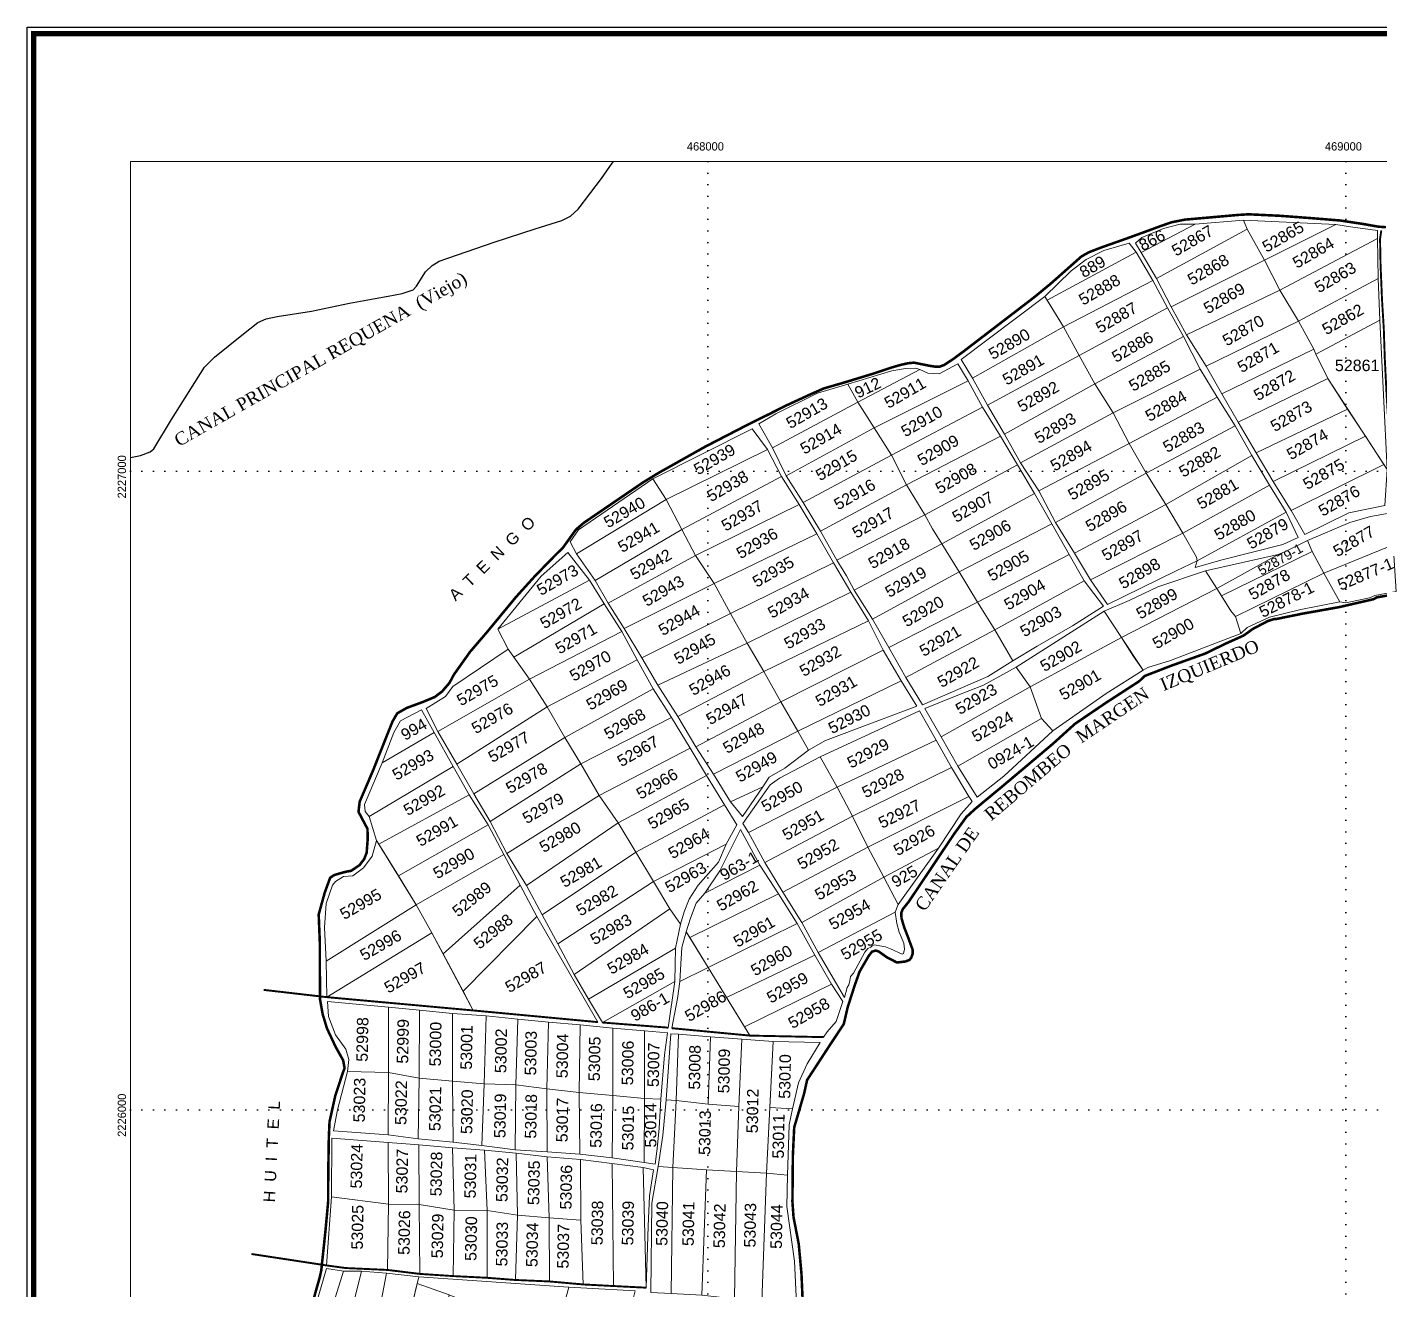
# Model space of a CAD drawing. Header units: millimetres. Extents: x 466933 to 471722, y 2222002 to 2227696.
# Drawn here: x 466933 to 469054, y 2225718 to 2227696 of the extents above; entities that cross this region are included whole.
import ezdxf

# ---------------------------------------------------------------- set-up
doc = ezdxf.new("R2010")
doc.units = ezdxf.units.MM
doc.header["$MEASUREMENT"] = 0
doc.linetypes.add('ACAD_ISO07W100', pattern=[3, 0, -3])
for name, color, linetype in [('cuentas', 7, 'Continuous'), ('ediplan', 7, 'Continuous'), ('limite de ejidos y pp', 7, 'Continuous'), ('Malla', 7, 'ACAD_ISO07W100'), ('principal', 144, 'Continuous'), ('sublat', 132, 'Continuous')]:
    doc.layers.add(name, color=color, linetype=linetype)
doc.layers.add('parcelas', color=7, linetype='Continuous', lineweight=13)
doc.styles.add('style1', font='arial.ttf')
doc.styles.add('TIMESR', font='times.ttf')

msp = doc.modelspace()

# ---------------------------------------------------------------- linework, layer by layer
at = {"lineweight": 5, "ltscale": 2}
msp.add_lwpolyline([(471544.2, 2223060.3), (467095.1, 2223060.3), (467095.1, 2227485.3), (471544.2, 2227485.3)], close=True, dxfattribs=at)
at = {"layer": 'ediplan'}
msp.add_lwpolyline([(466933.2, 2227695.9), (471721.7, 2227695.9), (471721.7, 2222002.4), (466933.2, 2222002.4)], close=True, dxfattribs=at)
at = {"layer": 'ediplan', "const_width": 8}
msp.add_lwpolyline([(466943.5, 2227685.6), (471711.4, 2227685.6), (471711.4, 2222012.7), (466943.5, 2222012.7)], close=True, dxfattribs=at)
at = {"layer": 'limite de ejidos y pp', "lineweight": 5, "ltscale": 2, "const_width": 3}
for points in [[(469055.8, 2227377.3), (469053.8, 2227364.1), (469054.6, 2227323.6), (469056.9, 2227268.8), (469059.7, 2227223), (469061.2, 2227177.1), (469064, 2227121.1), (469067.1, 2227071.3), (469071.9, 2227028.3), (469074.6, 2226986.2), (469073.5, 2226947)], [(467403.2, 2226176.3), (467304.1, 2226187.7)], [(467403.2, 2226176.3), (467632.5, 2226155.5), (467827.9, 2226137.2)], [(467834.9, 2226136.6), (467938.2, 2226128.5)], [(467943.7, 2226127.7), (468066, 2226116.1), (468181.5, 2226113.7)], [(467402.5, 2225756.1), (467284.9, 2225774)], [(467402.5, 2225756.1), (467432.4, 2225752), (467498.4, 2225749), (467548.8, 2225742.8), (467601, 2225739.4), (467654.4, 2225736.7), (467698.6, 2225733.3), (467751.8, 2225731), (467804.8, 2225726.3), (467852.2, 2225723.8), (467903.8, 2225721.2)]]:
    msp.add_lwpolyline(points, dxfattribs=at)
at = {"layer": 'Malla', "ltscale": 6}
for points in [[(468000, 2227485.3), (468000, 2223060.3)], [(469000, 2227485.3), (469000, 2223060.3)], [(467095.1, 2227000), (471544.2, 2227000)], [(467095.1, 2226000), (471544.2, 2226000)]]:
    msp.add_lwpolyline(points, dxfattribs=at)
at = {"layer": 'parcelas', "lineweight": 13}
for points in [[(468670.7, 2227357.5), (468679.6, 2227342.6), (468764.1, 2227387), (468740.3, 2227387), (468714.6, 2227380.3), (468680.4, 2227366.5)], [(468679.6, 2227342.6), (468703.4, 2227301.8), (468845.6, 2227379.1), (468840, 2227393.6), (468764.1, 2227387)], [(468845.6, 2227379.1), (468872.8, 2227330.7), (468984.4, 2227386.5), (468840, 2227393.6)], [(468872.8, 2227330.7), (468896.6, 2227283.9), (469049.6, 2227364.9), (469049.9, 2227377.3), (469007.4, 2227383.2), (468984.4, 2227386.5)], [(468872.8, 2227330.7), (468726.2, 2227257.9), (468703.4, 2227301.8), (468845.6, 2227379.1)], [(468926, 2227235.2), (469050.7, 2227302.2), (469049.6, 2227364.9), (468896.6, 2227283.9)], [(468532, 2227268), (468528.4, 2227273.7), (468569.5, 2227314), (468593.3, 2227331.8), (468620.8, 2227345.9), (468660.6, 2227357.5), (468671.8, 2227343.3)], [(468697.8, 2227298.7), (468671.8, 2227343.3), (468532, 2227268), (468557.5, 2227226.5)], [(468896.6, 2227283.9), (468750.7, 2227213.6), (468726.2, 2227257.9), (468872.8, 2227330.7)], [(468582, 2227181.2), (468557.5, 2227226.5), (468697.8, 2227298.7), (468720.5, 2227256.3)], [(468949.8, 2227191.6), (468953.2, 2227183.5), (469053.4, 2227236.9), (469050.7, 2227302.2), (468926, 2227235.2)], [(468528.4, 2227273.7), (468397.1, 2227175.2), (468415, 2227145.8), (468557.5, 2227226.5)], [(468896.6, 2227283.9), (468926, 2227235.2), (468781.2, 2227164.5), (468750.7, 2227213.6), (468896.6, 2227283.9)], [(468745.5, 2227211.1), (468720.5, 2227256.3), (468582, 2227181.2), (468606.9, 2227136.9)], [(468926, 2227235.2), (468949.8, 2227191.6), (468805.8, 2227121.4), (468781.2, 2227164.5), (468926, 2227235.2)], [(468971.8, 2227145.2), (469064.8, 2227003), (469053.4, 2227236.9), (468953.2, 2227183.5)], [(468557.5, 2227226.5), (468582, 2227181.2), (468438.8, 2227103.8), (468415, 2227145.8)], [(468635.6, 2227091.4), (468606.9, 2227136.9), (468745.5, 2227211.1), (468771.9, 2227160.2)], [(468953.2, 2227183.5), (468971.8, 2227145.2), (468831.6, 2227077), (468805.8, 2227121.4), (468949.8, 2227191.6)], [(468332.3, 2227159.5), (468344.9, 2227153.9), (468362.8, 2227152.8), (468392.1, 2227168.4), (468408.1, 2227141.6), (468261.1, 2227067.9), (468235.1, 2227108.5)], [(468582, 2227181.2), (468606.9, 2227136.9), (468465.2, 2227058.1), (468438.8, 2227103.8)], [(468219.5, 2227136.4), (468288.4, 2227157.3), (468309.9, 2227161), (468326.3, 2227161.7), (468332.3, 2227159.5), (468235.1, 2227108.5)], [(468660.5, 2227043.4), (468635.6, 2227091.4), (468771.9, 2227160.2), (468798.7, 2227116)], [(468080, 2227074.3), (468101.5, 2227036.7), (468235.1, 2227108.5), (468219.5, 2227136.4), (468171.9, 2227122.2), (468106.8, 2227090.2)], [(468261.1, 2227067.9), (468288.3, 2227025.2), (468430.8, 2227100.7), (468408.1, 2227141.6)], [(468606.9, 2227136.9), (468635.6, 2227091.4), (468490.2, 2227013.3), (468465.2, 2227058.1)], [(468831.6, 2227077), (468859.5, 2227029.2), (469002.9, 2227097.6), (468971.8, 2227145.2)], [(468235.1, 2227108.5), (468261.1, 2227067.9), (468122.8, 2226992.8), (468101.5, 2227036.7)], [(468826.6, 2227071.3), (468798.7, 2227116), (468660.5, 2227043.4), (468687.3, 2226997.3)], [(468430.8, 2227100.7), (468458.8, 2227055.2), (468311.4, 2226978.9), (468288.3, 2227025.2)], [(468490.2, 2227013.3), (468518.8, 2226969.4), (468660.5, 2227043.4), (468635.6, 2227091.4)], [(468859.5, 2227029.2), (468886.2, 2226983.9), (469030.8, 2227054.9), (469002.9, 2227097.6)], [(467914, 2226988), (468069.7, 2227066.4), (468093.6, 2227034.4), (467934.7, 2226956.1)], [(468122.8, 2226992.8), (468149.5, 2226951.2), (468288.3, 2227025.2), (468261.1, 2227067.9)], [(468717.9, 2226948.1), (468687.3, 2226997.3), (468826.6, 2227071.3), (468853, 2227024.7)], [(468311.4, 2226978.9), (468340.4, 2226931.7), (468485.6, 2227009.9), (468458.8, 2227055.2)], [(468660.5, 2227043.4), (468687.3, 2226997.3), (468545.2, 2226920), (468518.8, 2226969.4)], [(468886.2, 2226983.9), (468914.5, 2226938.5), (469059.6, 2227010.9), (469030.8, 2227054.9)], [(467934.7, 2226956.1), (467959.3, 2226908.8), (468115.5, 2226991.7), (468093.6, 2227034.4)], [(468288.3, 2227025.2), (468311.4, 2226978.9), (468176.7, 2226906.1), (468149.5, 2226951.2)], [(468744.7, 2226903.1), (468717.9, 2226948.1), (468853, 2227024.7), (468880.5, 2226978.2)], [(468485.6, 2227009.9), (468512.4, 2226965.3), (468367.2, 2226886.6), (468352.3, 2226909.7), (468340.4, 2226931.7)], [(468914.5, 2226938.5), (468936.1, 2226901), (469004.9, 2226934.8), (469061.5, 2226946.3), (469064.8, 2227003), (469059.6, 2227010.9)], [(467914, 2226988), (467934.7, 2226956.1), (467794.2, 2226870.6), (467784.7, 2226889.4), (467797.4, 2226908.2)], [(468115.5, 2226991.7), (468143.5, 2226948), (467980.7, 2226868), (467959.3, 2226908.8)], [(468311.4, 2226978.9), (468340.4, 2226931.7), (468202.4, 2226860.7), (468176.7, 2226906.1)], [(468687.3, 2226997.3), (468717.9, 2226948.1), (468574.7, 2226871.9), (468545.2, 2226920)], [(468767.4, 2226860), (468767.4, 2226860), (468765.9, 2226865.5), (468744.7, 2226903.1), (468880.5, 2226978.2), (468906.9, 2226936.2)], [(467934.7, 2226956.1), (467959.3, 2226908.8), (467823.7, 2226829), (467794.2, 2226870.6)], [(468512.4, 2226965.3), (468539.2, 2226917.5), (468394.4, 2226842.8), (468367.2, 2226886.6)], [(468143.5, 2226948), (468171, 2226902.3), (468010.1, 2226824.5), (467980.7, 2226868)], [(468574.7, 2226871.9), (468600, 2226830.2), (468744.7, 2226903.1), (468717.9, 2226948.1)], [(468764.1, 2226849.2), (468767.4, 2226860), (468906.9, 2226936.2), (468925.5, 2226896.4), (468901.3, 2226885.6), (468806.5, 2226861.1)], [(468939.9, 2226891.4), (469006.7, 2226919.8), (469039.1, 2226929.3), (469071, 2226934.8), (469074.6, 2226885.1), (468965.7, 2226840.2), (468947.5, 2226874.3)], [(468352.3, 2226909.7), (468367.2, 2226886.6), (468229.6, 2226813.8), (468217.7, 2226836.5), (468202.4, 2226860.7), (468340.4, 2226931.7)], [(468539.2, 2226917.5), (468566.4, 2226869.9), (468423, 2226794.8), (468394.4, 2226842.8)], [(467959.3, 2226908.8), (467980.7, 2226868), (467844.1, 2226793.6), (467823.7, 2226829)], [(468171, 2226902.3), (468197.4, 2226856.9), (468036, 2226777.2), (468010.1, 2226824.5)], [(468744.7, 2226903.1), (468765.9, 2226865.5), (468767.4, 2226860), (468734.3, 2226844), (468626.8, 2226791.5), (468600, 2226830.2)], [(467670.9, 2226752.5), (467739.2, 2226835.7), (467780.7, 2226872.7), (467814.8, 2226829.3), (467670.9, 2226752.5)], [(468367.2, 2226886.6), (468394.4, 2226842.8), (468258.2, 2226768.4), (468229.6, 2226813.8)], [(468797.9, 2226816.7), (468805.2, 2226804.9), (468947.5, 2226874.3), (468939.9, 2226891.4), (468906.7, 2226875.1), (468894, 2226869.9)], [(468827.1, 2226772.8), (468819.9, 2226781.2), (468805.2, 2226804.9), (468947.5, 2226874.3), (468965.7, 2226840.2)], [(469074.6, 2226885.1), (469079.3, 2226811.8), (469045.4, 2226805.5), (469037.5, 2226801.9), (469000.4, 2226794.1), (468990.7, 2226795.6), (468965.7, 2226840.2)], [(467980.7, 2226868), (468010.1, 2226824.5), (467869, 2226753.6), (467844.1, 2226793.6)], [(468197.4, 2226856.9), (468224.2, 2226810.5), (468061.9, 2226730.8), (468036, 2226777.2)], [(468423, 2226794.8), (468449.8, 2226751.9), (468590.2, 2226828.7), (468566.4, 2226869.9)], [(468797.9, 2226816.7), (468894, 2226869.9), (468780.3, 2226843.9)], [(467670.9, 2226752.5), (467687.4, 2226721.5), (467696.2, 2226709), (467837.8, 2226792.6), (467814.8, 2226829.3)], [(468394.4, 2226842.8), (468423, 2226794.8), (468283.9, 2226723.8), (468258.2, 2226768.4)], [(468590.2, 2226828.7), (468620.3, 2226788.9), (468572, 2226758), (468516.5, 2226726), (468478.5, 2226703.2), (468449.8, 2226751.9)], [(468621.5, 2226781), (468660.4, 2226797.9), (468705.6, 2226819.1), (468780.3, 2226843.9), (468797.9, 2226816.7), (468648.4, 2226739.5)], [(468827.1, 2226772.8), (468965.7, 2226840.2), (468990.7, 2226795.6), (468929.9, 2226783.6), (468880.8, 2226771.6), (468845.6, 2226755.6), (468835.5, 2226746)], [(468010.1, 2226824.5), (468036, 2226777.2), (467896.8, 2226708), (467869, 2226753.6)], [(468224.2, 2226810.5), (468251.8, 2226766), (468088.1, 2226686.5), (468061.9, 2226730.8)], [(468667.6, 2226710.1), (468648.4, 2226739.5), (468797.9, 2226816.7), (468819.9, 2226781.2), (468827.1, 2226772.8), (468835.5, 2226746), (468725.6, 2226703.7), (468689.6, 2226692.5), (468682.7, 2226688.3)], [(467837.8, 2226792.6), (467865.4, 2226749.1), (467720.6, 2226674.6), (467696.2, 2226709)], [(468423, 2226794.8), (468449.8, 2226751.9), (468310.4, 2226676.8), (468283.9, 2226723.8)], [(468036, 2226777.2), (468061.9, 2226730.8), (467922.1, 2226665.1), (467896.8, 2226708)], [(468251.8, 2226766), (468275.2, 2226719.9), (468114.6, 2226639.1), (468088.1, 2226686.5)], [(468505.6, 2226662.3), (468648.4, 2226739.5), (468621.5, 2226781), (468483.6, 2226693)], [(467865.4, 2226749.1), (467889.7, 2226704.6), (467748.4, 2226631.3), (467720.6, 2226674.6)], [(468310.4, 2226676.8), (468336.8, 2226634.4), (468439.1, 2226678.6), (468478.5, 2226703.2), (468449.8, 2226751.9)], [(468061.9, 2226730.8), (468088.1, 2226686.5), (467953, 2226616), (467922.1, 2226665.1)], [(468505.6, 2226662.3), (468523.2, 2226612.7), (468541.1, 2226593.6), (468624.3, 2226652), (468682.7, 2226688.3), (468648.4, 2226739.5)], [(467687.4, 2226721.5), (467720.6, 2226674.6), (467577.1, 2226592.2), (467558.5, 2226628.5), (467588.8, 2226647.5), (467600.7, 2226663)], [(467889.7, 2226704.6), (467914.6, 2226659.3), (467776, 2226582.9), (467748.4, 2226631.3)], [(468275.2, 2226719.9), (468303.3, 2226672), (468141.1, 2226592.8), (468114.6, 2226639.1)], [(468088.1, 2226686.5), (468114.6, 2226639.1), (467981.5, 2226568.3), (467953, 2226616)], [(468340.5, 2226628.7), (468365.7, 2226584), (468505.6, 2226662.3), (468483.6, 2226693), (468432.1, 2226665.1), (468389.3, 2226648.3)], [(467720.6, 2226674.6), (467748.4, 2226631.3), (467606.7, 2226541.5), (467577.1, 2226592.2)], [(467914.6, 2226659.3), (467943.3, 2226614.3), (467801.3, 2226541.7), (467776, 2226582.9)], [(468303.3, 2226672), (468327.7, 2226632), (468184.5, 2226578.1), (468158.1, 2226563.2), (468141.1, 2226592.8)], [(468365.7, 2226584), (468392.1, 2226538), (468523.2, 2226612.7), (468505.6, 2226662.3)], [(468114.6, 2226639.1), (468141.1, 2226592.8), (468009, 2226525.8), (467981.5, 2226568.3)], [(467490, 2226543.5), (467508, 2226590.9), (467518.6, 2226609.3), (467551.2, 2226626.6), (467571.3, 2226591.1)], [(467748.4, 2226631.3), (467776, 2226582.9), (467633.6, 2226494.8), (467606.7, 2226541.5)], [(468176.1, 2226552.7), (468331.9, 2226624.6), (468358.3, 2226579), (468202.7, 2226505.5)], [(467943.3, 2226614.3), (467972.7, 2226566.1), (467829.9, 2226492), (467801.3, 2226541.7)], [(468523.2, 2226612.7), (468541.1, 2226593.6), (468464, 2226522.5), (468422.5, 2226489.7), (468392.1, 2226538)], [(467469.2, 2226459.5), (467463.1, 2226467.3), (467462.1, 2226478.2), (467490, 2226543.5), (467571.3, 2226591.1), (467600.9, 2226537.4)], [(467633.6, 2226494.8), (467659, 2226451.5), (467801.3, 2226541.7), (467776, 2226582.9)], [(468141.1, 2226592.8), (468158.1, 2226563.2), (468120.7, 2226535.1), (468096.1, 2226520.7), (468086.5, 2226506), (468035.5, 2226482.4), (468009, 2226525.8)], [(468358.3, 2226579), (468382.3, 2226536.3), (468227.1, 2226459.6), (468202.7, 2226505.5)], [(467972.7, 2226566.1), (467998.3, 2226523.5), (467859.5, 2226449.2), (467829.9, 2226492)], [(468055.3, 2226448.4), (468063.7, 2226434), (468202.7, 2226505.5), (468176.1, 2226552.7), (468112.4, 2226519.1), (468098, 2226509.1)], [(467484.4, 2226416.1), (467480.7, 2226421.9), (467469.2, 2226459.5), (467600.9, 2226537.4), (467626.4, 2226493.2)], [(467801.3, 2226541.7), (467829.9, 2226492), (467685.4, 2226401.5), (467659, 2226451.5)], [(468382.3, 2226536.3), (468409.5, 2226490.4), (468251.1, 2226411.3), (468227.1, 2226459.6)], [(467656.1, 2226446.4), (467626.4, 2226493.2), (467484.4, 2226416.1), (467515.2, 2226366.1)], [(467829.9, 2226492), (467859.5, 2226449.2), (467716.1, 2226351.3), (467685.4, 2226401.5)], [(468035.5, 2226482.4), (468054.3, 2226459.1), (468086.5, 2226506)], [(468063.7, 2226434), (468089.6, 2226387.3), (468227.1, 2226459.6), (468202.7, 2226505.5)], [(468409.5, 2226490.4), (468414.7, 2226482.8), (468397.5, 2226463.6), (468361.9, 2226409.7), (468275.9, 2226364.3), (468251.1, 2226411.3)], [(468026.6, 2226477.6), (468045.9, 2226446.2), (468029, 2226416.2), (467914.8, 2226357.6), (467887.2, 2226403.4), (467887.2, 2226403.4)], [(467859.5, 2226449.2), (467887.2, 2226403.4), (467740.6, 2226305.5), (467716.1, 2226351.3)], [(468227.1, 2226459.6), (468251.1, 2226411.3), (468118, 2226341), (468089.6, 2226387.3)], [(467543, 2226321.1), (467515.2, 2226366.1), (467656.1, 2226446.4), (467680.6, 2226399.8)], [(467995.3, 2226339.3), (468019.2, 2226374.4), (468051.6, 2226438.7), (468081.6, 2226383.2)], [(467543, 2226321.1), (467480.7, 2226421.9), (467473.9, 2226397.1), (467460.7, 2226378.7), (467444, 2226366.5), (467429, 2226365.1), (467416.8, 2226357.3), (467412, 2226351.9), (467401.8, 2226323), (467399.4, 2226285.2), (467402.2, 2226232.7)], [(468029, 2226416.2), (468016.9, 2226387.7), (467985.3, 2226351.6), (467970.9, 2226329.6), (467962.9, 2226310.2), (467957.5, 2226290.8), (467940.9, 2226314.9), (467914.8, 2226357.6)], [(468118, 2226341), (468147.7, 2226293.2), (468275.9, 2226364.3), (468251.1, 2226411.3)], [(468361.9, 2226409.7), (468298.3, 2226321.6), (468275.9, 2226364.3)], [(467706.1, 2226351.7), (467680.6, 2226399.8), (467543, 2226321.1), (467567.8, 2226277.3), (467585.4, 2226244.3)], [(467740.6, 2226305.5), (467765.1, 2226259.6), (467914.8, 2226357.6), (467887.2, 2226403.4)], [(467966.5, 2226278.8), (467973.3, 2226300.1), (467981.7, 2226323.7), (467995.3, 2226339.3), (468081.6, 2226383.2), (468111.1, 2226338.3), (467972.1, 2226269.6)], [(468275.9, 2226364.3), (468298.3, 2226321.6), (468293.9, 2226309.2), (468173.2, 2226246.5), (468147.7, 2226293.2)], [(467616.5, 2226185.6), (467585.4, 2226244.3), (467706.1, 2226351.7), (467732, 2226302.4)], [(467914.8, 2226357.6), (467940.9, 2226314.9), (467790.5, 2226211.7), (467765.1, 2226259.6)], [(467403.2, 2226176.3), (467402.2, 2226232.7), (467543, 2226321.1), (467567.8, 2226277.3)], [(467972.1, 2226269.6), (468111.1, 2226338.3), (468140.3, 2226291.6), (468000.9, 2226222.8)], [(467632.5, 2226155.5), (467827.9, 2226137.2), (467732, 2226302.4), (467616.5, 2226185.6)], [(467940.9, 2226314.9), (467957.5, 2226290.8), (467949.4, 2226253.2), (467813.1, 2226173.2), (467790.5, 2226211.7)], [(468214.4, 2226175.8), (468173.2, 2226246.5), (468293.9, 2226309.2), (468296.7, 2226291.6), (468299.9, 2226278), (468307.5, 2226260.9), (468308.3, 2226251.3), (468307.1, 2226244.5), (468304.7, 2226243.7), (468286.3, 2226252.1), (468278.7, 2226255.3), (468269.9, 2226256.9), (468263.9, 2226257.7), (468261.1, 2226258.1), (468257.9, 2226256.5), (468255.5, 2226254.5), (468251.2, 2226252.5), (468246.4, 2226246.9), (468228.4, 2226213.7), (468224, 2226208.5), (468222, 2226199.4), (468221.2, 2226195.8), (468218.4, 2226191.4)], [(467403.2, 2226176.3), (467567.8, 2226277.3), (467632.5, 2226155.5)], [(468000.9, 2226222.8), (467966.5, 2226278.8), (467959.3, 2226254.1), (467957.3, 2226218.9), (467956.1, 2226200.8), (468000.9, 2226222.8)], [(468167.9, 2226242.1), (468140.3, 2226291.6), (468000.9, 2226222.8), (468029.6, 2226175.7)], [(467949.4, 2226253.2), (467948.7, 2226200.7), (467834.9, 2226136.6), (467813.1, 2226173.2)], [(468057.7, 2226129.8), (468029.6, 2226175.7), (468167.9, 2226242.1), (468194.3, 2226196.8)], [(467943.7, 2226127.7), (467952.9, 2226174), (467956.1, 2226200.8), (468000.9, 2226222.8), (468066, 2226116.1)], [(467834.9, 2226136.6), (467938.2, 2226128.5), (467948.7, 2226200.7)], [(468066, 2226116.1), (468181.5, 2226113.7), (468187.5, 2226122.1), (468201.5, 2226138.1), (468211.9, 2226169.3), (468194.3, 2226196.8), (468057.7, 2226129.8)], [(467499.5, 2226058.1), (467499.5, 2226160.8), (467404.2, 2226169.3), (467405.9, 2226146.2), (467416.8, 2226117.3), (467432.8, 2226094.8), (467437.6, 2226078.5), (467435.5, 2226059.8)], [(467499.5, 2226160.8), (467548.5, 2226155.7), (467547.8, 2226049.6), (467499.5, 2226058.1)], [(467600.2, 2226044.8), (467599.8, 2226150.6), (467548.5, 2226155.7), (467547.8, 2226049.6)], [(467599.8, 2226150.6), (467652.9, 2226146.8), (467649.8, 2226040.4), (467600.2, 2226044.8)], [(467652.9, 2226146.8), (467702.5, 2226142), (467699.4, 2226039), (467649.8, 2226040.4)], [(467702.5, 2226142), (467750.4, 2226137.3), (467747.7, 2226032.9), (467699.4, 2226039)], [(467750.4, 2226137.3), (467800.1, 2226132.9), (467798.4, 2226027.1), (467747.7, 2226032.9)], [(467800.1, 2226132.9), (467851.1, 2226127.8), (467851.1, 2226022.4), (467798.4, 2226027.1)], [(467851.1, 2226127.8), (467900.8, 2226123.3), (467900.8, 2226017.6), (467851.1, 2226022.4)], [(467900.8, 2226123.3), (467936.8, 2226120.6), (467932.1, 2226085.9), (467926.3, 2226016.6), (467900.8, 2226017.6)], [(467942.3, 2226118.9), (467954.2, 2226118.2), (467950.8, 2226014.2), (467934.8, 2226015.6)], [(467954.2, 2226118.2), (468004.5, 2226113.9), (468000.5, 2226008.7), (467950.8, 2226014.2)], [(468004.5, 2226113.9), (468053.4, 2226110.5), (468049, 2226004.8), (468000.5, 2226008.7)], [(468053.4, 2226110.5), (468102.4, 2226107.1), (468092, 2225900.4), (468045, 2225903.2), (468049, 2226004.8)], [(468102.4, 2226107.1), (468176.3, 2226105.5), (468155.9, 2226072), (468142.4, 2226042), (468135.2, 2226010.1), (468133.1, 2226001.2), (468097.2, 2226003.5), (468097.2, 2226003.5)], [(467499.1, 2225960.5), (467413.4, 2225967), (467419.9, 2225999.6), (467435.5, 2226059.8), (467499.5, 2226058.1)], [(467499.1, 2225960.5), (467546.1, 2225954.4), (467547.8, 2226049.6), (467499.5, 2226058.1)], [(467547.8, 2226049.6), (467600.2, 2226044.8), (467600.9, 2225948.9), (467546.1, 2225954.4)], [(467649.8, 2226040.4), (467645.8, 2225943.8), (467600.9, 2225948.9), (467600.2, 2226044.8)], [(467649.8, 2226040.4), (467699.4, 2226039), (467698.4, 2225937.3), (467645.8, 2225943.8)], [(467747.7, 2226032.9), (467699.4, 2226039), (467698.4, 2225937.3), (467748.3, 2225934)], [(467748.3, 2225934), (467799.4, 2225930.5), (467798.4, 2226027.1), (467747.7, 2226032.9), (467747.7, 2226032.9)], [(467851.1, 2226022.4), (467850.4, 2225924.4), (467799.4, 2225930.5), (467798.4, 2226027.1)], [(467900.8, 2226017.6), (467900.4, 2225917.3), (467850.4, 2225924.4), (467851.1, 2226022.4)], [(467900.8, 2226017.6), (467926.3, 2226016.6), (467923.9, 2225971.3), (467920.9, 2225939.4), (467917.5, 2225914.9), (467900.4, 2225917.3)], [(467950.8, 2226014.2), (467945.5, 2225909.4), (467922.4, 2225911.1), (467929.5, 2225959.4), (467934.8, 2226015.6)], [(467499.2, 2225948.6), (467410.7, 2225955.5), (467410.3, 2225863.4), (467499.8, 2225852.1), (467499.8, 2225852.1)], [(467499.2, 2225948.6), (467547.1, 2225944.9), (467547.8, 2225851.4), (467499.8, 2225852.1)], [(467547.8, 2225851.4), (467547.1, 2225944.9), (467599.8, 2225940.5), (467602.5, 2225842.9)], [(467599.8, 2225940.5), (467650.3, 2225936.4), (467654.1, 2225841.9), (467602.5, 2225842.9)], [(467650.3, 2225936.4), (467700, 2225931.7), (467701.7, 2225834.8), (467654.1, 2225841.9)], [(467700, 2225931.7), (467748.4, 2225926.2), (467751.4, 2225830.6), (467701.7, 2225834.8)], [(467748.4, 2225926.2), (467800.8, 2225921.8), (467801.1, 2225826.9), (467751.4, 2225830.6)], [(467804.8, 2225726.3), (467903.8, 2225721.2), (467898.7, 2225909.5), (467800.8, 2225921.8), (467801.1, 2225826.9)], [(467898.7, 2225909.5), (467915.2, 2225906), (467908.7, 2225865.1), (467906.5, 2225817.5), (467903.8, 2225721.2)], [(467911, 2225713.8), (467912.6, 2225853.6), (467922.4, 2225911.1), (467945.5, 2225909.4), (467945.5, 2225909.4), (467943, 2225712.1)], [(467998.1, 2225906), (468045, 2225903.2), (468041.9, 2225704), (467990.9, 2225709.7)], [(468092, 2225900.4), (468125.2, 2225897.6), (468124, 2225848.4), (468135.9, 2225762.6), (468139.2, 2225696.3), (468092.9, 2225698.3), (468084.8, 2225699.2)], [(467402.5, 2225756.1), (467410.3, 2225863.4), (467499.8, 2225852.1), (467498.4, 2225749), (467458.3, 2225751.3), (467432.4, 2225752)], [(467499.8, 2225852.1), (467547.8, 2225851.4), (467548.8, 2225742.8), (467498.4, 2225749)], [(467547.8, 2225851.4), (467602.5, 2225842.9), (467601, 2225739.4), (467548.8, 2225742.8)], [(467601, 2225739.4), (467654.4, 2225736.7), (467654.1, 2225841.9), (467602.5, 2225842.9)], [(467654.1, 2225841.9), (467701.7, 2225834.8), (467698.6, 2225733.3), (467654.4, 2225736.7)], [(467698.6, 2225733.3), (467751.8, 2225731), (467751.4, 2225830.6), (467701.7, 2225834.8)], [(467751.4, 2225830.6), (467801.1, 2225826.9), (467804.8, 2225726.3), (467751.8, 2225731)], [(467354.1, 2225564), (467361.4, 2225609.7), (467402.8, 2225751.3), (467429, 2225747.2), (467372.4, 2225564.9), (467354.1, 2225564)], [(467429, 2225747.2), (467457.6, 2225746.9), (467410.8, 2225559.9), (467396.6, 2225560.4), (467385.2, 2225563.5), (467372.4, 2225564.9)], [(467457.6, 2225746.9), (467496.7, 2225743.8), (467461.9, 2225563.5), (467410.8, 2225559.9)], [(467496.7, 2225743.8), (467547.4, 2225738.4), (467506.2, 2225566.5), (467461.9, 2225563.5)], [(467544.9, 2225727.7), (467594.6, 2225710.1), (467560.1, 2225570.9), (467506.2, 2225566.5)], [(467547.4, 2225738.4), (467782.6, 2225722.1), (467760.5, 2225641.6), (467733, 2225654.4), (467681.4, 2225675), (467594.6, 2225710.1), (467544.9, 2225727.7)], [(467782.6, 2225722.1), (467886.1, 2225716.4), (467858, 2225603.7), (467779.2, 2225632.9), (467760.5, 2225641.6)]]:
    msp.add_lwpolyline(points, close=True, dxfattribs=at)
at = {"layer": 'parcelas', "lineweight": 13, "ltscale": 2}
for points in [[(467887.2, 2226403.4), (467859.5, 2226449.2), (467998.3, 2226523.5), (468026.6, 2226477.6)], [(468097.2, 2226003.5), (468133.1, 2226001.2), (468127.6, 2225976.5), (468125.2, 2225897.6), (468092, 2225900.4)], [(467945.5, 2225909.4), (467998.1, 2225906), (467990.9, 2225709.7), (467943, 2225712.1)], [(468041.9, 2225704), (468084.8, 2225699.2), (468092, 2225900.4), (468045, 2225903.2)]]:
    msp.add_lwpolyline(points, close=True, dxfattribs=at)
at = {"layer": 'parcelas', "lineweight": 13}
for points in [[(467998.1, 2225906), (467945.5, 2225909.4), (467950.8, 2226014.2), (468000.5, 2226008.7)], [(468097.2, 2226003.5), (468133.1, 2226001.2)], [(467850.5, 2225915.6), (467852.2, 2225723.8)]]:
    msp.add_lwpolyline(points, dxfattribs=at)
at = {"layer": 'principal'}
msp.add_lwpolyline([(467095.1, 2227021.5), (467111.1, 2227024.7), (467126, 2227030.4), (467131.8, 2227035.1), (467159.8, 2227081), (467211.3, 2227163.2), (467227.2, 2227178.6), (467269.6, 2227213.1), (467294.9, 2227233.1), (467308.1, 2227238.6), (467325, 2227242.6), (467378.8, 2227251.1), (467438.7, 2227263.2), (467478.9, 2227270.6), (467499.4, 2227274.2), (467521.1, 2227278.6), (467538.4, 2227284.1), (467543.4, 2227289.9), (467557.6, 2227312.7), (467568.1, 2227322.5), (467579.1, 2227329.4), (467665.2, 2227358.7), (467729.8, 2227379.8), (467771.2, 2227392.8), (467784.9, 2227399.7), (467796.8, 2227410.9), (467833.3, 2227458.7), (467850.2, 2227482.5), (467852.4, 2227485.3)], dxfattribs=at)
at = {"layer": 'principal', "lineweight": 5, "ltscale": 2}
msp.add_lwpolyline([(468152.7, 2225611.1, 4, 4, 0), (468147, 2225742.7, 4, 4, 0), (468142.7, 2225789.7, 4, 4, 0), (468134.5, 2225831.9, 4, 4, 0), (468132.8, 2225855.9, 4, 4, 0), (468133.5, 2225928.4, 4, 4, 0), (468135.6, 2225972.3, 4, 4, 0), (468144.5, 2226002.6, 4, 4, 0), (468151.2, 2226025.6, 4, 4, 0), (468155.8, 2226046.5, 4, 4, 0), (468192.3, 2226102.5, 4, 4, 0), (468213.3, 2226134.2, 4, 4, 0), (468219.4, 2226160.5, 4, 4, 0), (468230.3, 2226194.4, 4, 4, 0), (468238.1, 2226216.4, 4, 4, 0), (468252.7, 2226241.5, 4, 4, 0), (468257.6, 2226247.6, 4, 4, 0), (468263.3, 2226249.3, 4, 4, 0), (468267.9, 2226247.9, 4, 4, 0), (468281.4, 2226238.4, 4, 4, 0), (468296.6, 2226230.6, 4, 4, 0), (468309.5, 2226232.1, 4, 4, 0), (468316.3, 2226234.5, 4, 4, 0), (468319.2, 2226238.5, 4, 4, 0), (468319.2, 2226238.5, 4, 4, 0), (468319.2, 2226238.5, 4, 4, 0), (468321.4, 2226244.8, 4, 4, 0), (468321.1, 2226251, 4, 4, 0), (468313.8, 2226270.8, 4, 4, 0), (468307.9, 2226285.9, 4, 4, 0), (468303.8, 2226299.9, 4, 4, 0), (468303.3, 2226308, 4, 4, 0), (468305.9, 2226314.4, 4, 4, 0), (468315, 2226325.6, 4, 4, 0), (468385.9, 2226431.5, 4, 4, 0), (468405.4, 2226458.5, 4, 4, 0), (468419.7, 2226471.6, 4, 4, 0), (468461, 2226505.8, 4, 4, 0), (468540.5, 2226572.7, 4, 4, 0), (468575.7, 2226604.5, 4, 4, 0), (468624.5, 2226637.6, 4, 4, 0), (468676.5, 2226671.3, 4, 4, 0), (468684.9, 2226679.4, 4, 4, 0), (468707.2, 2226688, 4, 4, 0), (468725.5, 2226695.1, 4, 4, 0), (468779.7, 2226714.5, 4, 4, 0), (468812, 2226730.2, 4, 4, 0), (468839.9, 2226742.7, 4, 4, 0), (468854.4, 2226753.1, 4, 4, 0), (468877.8, 2226765.4, 4, 4, 0), (468887.5, 2226768.6, 4, 4, 0), (468891.8, 2226768.8, 4, 4, 0), (468932.6, 2226777.1, 4, 4, 0), (468958.6, 2226781.7, 4, 4, 0), (468990.3, 2226787.4, 4, 4, 0), (469043.3, 2226799.6, 4, 4, 0), (469048.9, 2226802.6, 4, 4, 0), (469079.6, 2226807.9, 4, 4, 0)], format="xyseb", dxfattribs=at)
at = {"layer": 'sublat', "const_width": 4}
msp.add_lwpolyline([(467380.3, 2225696.3), (467391.7, 2225736.5), (467394.3, 2225747.8), (467401.1, 2225812.1), (467405.1, 2225855.9), (467405.3, 2225900.7), (467406.2, 2225957.5), (467407.3, 2225981.3), (467416.4, 2226022.3), (467428, 2226057.4), (467430.9, 2226065.1), (467428.6, 2226077.5), (467417, 2226098.2), (467403.3, 2226127.3), (467396.5, 2226149.7), (467392.3, 2226173.5), (467392, 2226264), (467390.3, 2226305.8), (467399.7, 2226339.8), (467408.2, 2226363.2), (467414.4, 2226367.5), (467423.8, 2226370.3), (467433.2, 2226372.8), (467441.1, 2226374.2), (467454.3, 2226383.1), (467461.6, 2226392.6), (467465.5, 2226402.6), (467467.1, 2226423.8), (467466.8, 2226439.9), (467452.7, 2226466.6), (467454.5, 2226482.4), (467475.4, 2226531.2), (467505.9, 2226608), (467513.4, 2226620.9), (467528.1, 2226629.3), (467553.6, 2226638.7), (467572.1, 2226646.4), (467583.9, 2226655.3), (467595.4, 2226668.8), (467602.3, 2226681.7), (467627.6, 2226717.3), (467654, 2226748), (467699.7, 2226803.3), (467728.7, 2226835.3), (467760.6, 2226868.1), (467773.2, 2226880.5), (467793.3, 2226908.5), (467805.8, 2226919.3), (467898.5, 2226982.5), (467922.8, 2226997.4), (467996.3, 2227038.7), (468066.2, 2227074.8), (468097.1, 2227090), (468123.9, 2227103.5), (468161.3, 2227120.7), (468182, 2227129.8), (468215.7, 2227139.6), (468257.5, 2227152.4), (468286.6, 2227162.1), (468301.6, 2227166.5), (468314.4, 2227169.4), (468323.3, 2227170.2), (468348.8, 2227165.1), (468356.9, 2227163.9), (468363.6, 2227163.9), (468370.9, 2227166.7), (468385.7, 2227176.5), (468401.5, 2227188.2), (468511.4, 2227272.4), (468537.6, 2227293.9), (468573.8, 2227326), (468585.8, 2227336.6), (468597.8, 2227343.3), (468616.8, 2227350.6), (468649.1, 2227362), (468681.5, 2227373.7), (468708.7, 2227383.7), (468726.9, 2227390.1), (468747.4, 2227394.2), (468832.6, 2227401.7), (468847.8, 2227402.6), (468896.2, 2227400.3), (468945.9, 2227396.6), (468991.2, 2227392.9), (469027.5, 2227387.4), (469051.2, 2227383.2), (469063.2, 2227382.4)], dxfattribs=at)

# ---------------------------------------------------------------- texts
at = {"layer": 'cuentas', "style": 'style1'}
for s, insert, char_height, width, attachment_point, rotation in [('52867', (468725, 2227351.8), 18, 47.435, 1, 30), ('52865', (468866.9, 2227357.8), 18, 47.435, 1, 30), ('866', (468673.5, 2227360.7), 18, 47.435, 1, 27.2383), ('52864', (468914.4, 2227332.7), 18, 47.435, 1, 30), ('889', (468580.4, 2227318), 18, 47.435, 1, 30), ('52868', (468749.7, 2227306.4), 18, 47.435, 1, 30), ('52863', (468948.9, 2227294.2), 18, 47.435, 1, 30), ('52888', (468579.3, 2227274.9), 18, 47.435, 1, 30), ('52869', (468774.8, 2227261.4), 18, 47.435, 1, 30), ('52887', (468605.8, 2227231.1), 18, 47.435, 1, 30), ('52862', (468960.7, 2227228.5), 18, 47.435, 1, 30), ('52870', (468804.6, 2227211), 18, 47.435, 1, 30), ('52890', (468437.9, 2227189.8), 18, 47.435, 1, 30), ('52886', (468631, 2227185.3), 18, 47.435, 1, 30), ('52871', (468827.9, 2227169.2), 18, 47.435, 1, 30), ('52891', (468459.7, 2227149.7), 18, 47.435, 1, 30), ('52885', (468657.8, 2227140), 18, 47.435, 1, 30), ('912', (468228, 2227130), 18, 47.435, 1, 26), ('52872', (468853.4, 2227125.3), 18, 47.435, 1, 30), ('52911', (468274.4, 2227113.3), 18, 47.435, 1, 30), ('52892', (468483.2, 2227107.4), 18, 47.435, 1, 30), ('52884', (468683.5, 2227092.8), 18, 47.435, 1, 30), ('52913', (468120.5, 2227081.5), 18, 47.435, 1, 30), ('52873', (468879.8, 2227076.8), 18, 47.435, 1, 30), ('52910', (468300.7, 2227068.6), 18, 47.435, 1, 30), ('52893', (468510, 2227058.1), 18, 47.435, 1, 30), ('52914', (468142.6, 2227041.5), 18, 47.435, 1, 30), ('52883', (468711.2, 2227044.1), 18, 47.435, 1, 30), ('52874', (468905.1, 2227032.7), 18, 47.435, 1, 30), ('52939', (467975.9, 2227009.1), 18, 47.435, 1, 30), ('52909', (468326.5, 2227023.5), 18, 47.435, 1, 30), ('52894', (468534.8, 2227015), 18, 47.435, 1, 30), ('52915', (468166.9, 2226999.9), 18, 47.435, 1, 30), ('52882', (468736.3, 2227005.4), 18, 47.435, 1, 30), ('52875', (468930.7, 2226986.1), 18, 47.435, 1, 30), ('52938', (467996.3, 2226967), 18, 47.435, 1, 30), ('52908', (468354.5, 2226979.3), 18, 47.435, 1, 30), ('52895', (468562.3, 2226969.4), 18, 47.435, 1, 30), ('52916', (468195.5, 2226954.2), 18, 47.435, 1, 30), ('52881', (468764.5, 2226955.1), 18, 47.435, 1, 30), ('52876', (468954.9, 2226944.2), 18, 47.435, 1, 30), ('52940', (467834.7, 2226926.1), 18, 47.435, 1, 30), ('52907', (468380.8, 2226934.6), 18, 47.435, 1, 30), ('52937', (468019.2, 2226921), 18, 47.435, 1, 30), ('52917', (468224.3, 2226909.9), 18, 47.435, 1, 30), ('52896', (468589.7, 2226920.1), 18, 47.435, 1, 30), ('52880', (468791.7, 2226906.6), 18, 47.435, 1, 30), ('52941', (467856.9, 2226887.5), 18, 47.435, 1, 30), ('52906', (468408.1, 2226890.6), 18, 47.435, 1, 30), ('52879', (468842.8, 2226892.8), 18, 47.435, 1, 30), ('52877', (468977.9, 2226880.9), 18, 47.435, 1, 30), ('52936', (468042.5, 2226877.7), 18, 47.435, 1, 30), ('52918', (468249.3, 2226862), 18, 47.435, 1, 30), ('52897', (468615.3, 2226874.4), 18, 47.435, 1, 30), ('52942', (467876.2, 2226844.6), 18, 47.435, 1, 30), ('52905', (468436.5, 2226842.5), 18, 47.435, 1, 30), ('52879-1', (468860.4, 2226849.4), 15, 40, 1, 30), ('52973', (467729.8, 2226820.2), 18, 47.435, 1, 30), ('52935', (468067.9, 2226833), 18, 47.435, 1, 30), ('52919', (468275.7, 2226817.1), 18, 47.435, 1, 30), ('52898', (468642, 2226830.4), 18, 47.435, 1, 30), ('52877-1', (468985, 2226829.4), 18, 47.435, 1, 23), ('52943', (467895.6, 2226803.1), 18, 47.435, 1, 30), ('52904', (468462.1, 2226797.4), 18, 47.435, 1, 30), ('52878', (468845.5, 2226813.1), 18, 47.435, 1, 30), ('52934', (468091.8, 2226784.5), 18, 47.435, 1, 30), ('52899', (468669.2, 2226783.2), 18, 47.435, 1, 30), ('52878-1', (468862, 2226786.2), 18, 47.435, 1, 27), ('52972', (467735, 2226768), 18, 47.435, 1, 30), ('52944', (467920.6, 2226757.3), 18, 47.435, 1, 30), ('52920', (468302.8, 2226770.9), 18, 47.435, 1, 30), ('52903', (468487.3, 2226755.3), 18, 47.435, 1, 30), ('52933', (468117.2, 2226736.3), 18, 47.435, 1, 30), ('52900', (468694.8, 2226736.5), 18, 47.435, 1, 30), ('52971', (467758.8, 2226728.5), 18, 47.435, 1, 30), ('52945', (467944.9, 2226712.2), 18, 47.435, 1, 30), ('52921', (468329.6, 2226724.7), 18, 47.435, 1, 30), ('52932', (468141.7, 2226693.3), 18, 47.435, 1, 30), ('52902', (468518.7, 2226700.9), 18, 47.435, 1, 30), ('52970', (467781.3, 2226685.8), 18, 47.435, 1, 30), ('52922', (468357.7, 2226676), 18, 47.435, 1, 30), ('52975', (467604.3, 2226647.3), 18, 47.435, 1, 30), ('52946', (467968.5, 2226663.5), 18, 47.435, 1, 30), ('52901', (468548.9, 2226656.2), 18, 47.435, 1, 30), ('52969', (467807.2, 2226640.6), 18, 47.435, 1, 30), ('52931', (468166.5, 2226646.1), 18, 47.435, 1, 30), ('52923', (468386.1, 2226633.6), 18, 47.435, 1, 30), ('52976', (467627.5, 2226603.6), 18, 47.435, 1, 30), ('52947', (467995.1, 2226617.7), 18, 47.435, 1, 30), ('52968', (467835.3, 2226594.7), 18, 47.435, 1, 30), ('52930', (468186.7, 2226604.2), 18, 47.435, 1, 27), ('52924', (468411.6, 2226590.6), 18, 47.435, 1, 30), ('994', (467516.8, 2226593.2), 18, 47.435, 1, 30), ('52948', (468021.5, 2226572.7), 18, 47.435, 1, 30), ('52977', (467653.6, 2226558.6), 18, 47.435, 1, 30), ('52967', (467855.8, 2226552), 18, 47.435, 1, 30), ('52929', (468216.3, 2226550), 18, 47.435, 1, 28), ('0924-1', (468436.4, 2226547.5), 18, 47.435, 1, 30), ('52993', (467503.3, 2226530.7), 18, 47.435, 1, 30), ('52949', (468041.6, 2226527.6), 18, 47.435, 1, 30), ('52978', (467681.3, 2226509.9), 18, 47.435, 1, 30), ('52966', (467885.8, 2226500.9), 18, 47.435, 1, 30), ('52928', (468239.4, 2226503.7), 18, 47.435, 1, 27), ('52950', (468081.7, 2226481), 18, 47.435, 1, 30), ('52992', (467520.8, 2226475.3), 18, 47.435, 1, 30), ('52979', (467707.3, 2226462.7), 18, 47.435, 1, 30), ('52965', (467903.8, 2226453.9), 18, 47.435, 1, 30), ('52951', (468114.7, 2226436.6), 18, 47.435, 1, 30), ('52927', (468265.3, 2226456.2), 18, 47.435, 1, 26), ('52991', (467540.9, 2226427.1), 18, 47.435, 1, 30), ('52980', (467733.9, 2226417.4), 18, 47.435, 1, 30), ('52964', (467935.9, 2226407.7), 18, 47.435, 1, 30), ('52926', (468288.8, 2226412.5), 18, 47.435, 1, 30), ('52990', (467567.2, 2226376.3), 18, 47.435, 1, 30), ('52952', (468138.3, 2226390.9), 18, 47.435, 1, 30), ('52981', (467766.6, 2226362.8), 18, 47.435, 1, 30), ('52963', (467930.8, 2226354.5), 18, 47.435, 1, 30), ('963-1', (468016.9, 2226373.8), 18, 47.435, 1, 30), ('52953', (468165.5, 2226342.9), 18, 47.435, 1, 30), ('925', (468285.7, 2226362.9), 18, 47.435, 1, 30), ('52995', (467421.3, 2226312.5), 18, 47.435, 1, 30), ('52989', (467597.5, 2226314.9), 18, 47.435, 1, 39), ('52982', (467791.5, 2226318.1), 18, 47.435, 1, 30), ('52962', (468011.8, 2226325.7), 18, 47.435, 1, 30), ('52954', (468187.7, 2226296.4), 18, 47.435, 1, 30), ('52988', (467630.9, 2226264.4), 18, 47.435, 1, 39), ('52983', (467813.5, 2226272.9), 18, 47.435, 1, 30), ('52961', (468037.9, 2226269.2), 18, 47.435, 1, 30), ('52996', (467452.6, 2226248.2), 18, 47.435, 1, 30), ('52955', (468206.3, 2226249.1), 18, 47.435, 1, 30), ('52984', (467840.2, 2226226.8), 18, 47.435, 1, 30), ('52960', (468065.2, 2226224.2), 18, 47.435, 1, 30), ('52997', (467490.6, 2226197.3), 18, 47.435, 1, 30), ('52987', (467680.1, 2226198), 18, 47.435, 1, 30), ('52985', (467865.2, 2226188.4), 18, 47.435, 1, 30), ('52959', (468090.2, 2226181.6), 18, 47.435, 1, 30), ('986-1', (467877.1, 2226153.1), 18, 47.435, 1, 30), ('52986', (467961.8, 2226152.7), 18, 47.435, 1, 30), ('52958', (468123.8, 2226141.7), 18, 47.435, 1, 30), ('52998', (467449.7, 2226110.2), 18, 47.435, 2, 89), ('52999', (467513.2, 2226107.3), 18, 47.435, 2, 89), ('53000', (467564.3, 2226102.9), 18, 47.435, 2, 89), ('53001', (467613, 2226097.8), 18, 47.435, 2, 89), ('53002', (467666.9, 2226092.4), 18, 47.435, 2, 89), ('53003', (467713.7, 2226088.8), 18, 47.435, 2, 89), ('53004', (467763.1, 2226084.5), 18, 47.435, 2, 89), ('53005', (467813.5, 2226079.8), 18, 47.435, 2, 89), ('53006', (467865.6, 2226073.4), 18, 47.435, 2, 89), ('53007', (467906, 2226070.5), 18, 47.435, 2, 89), ('53008', (467970.6, 2226066.6), 18, 47.435, 2, 89), ('53009', (468016.5, 2226060.8), 18, 47.435, 2, 89), ('53010', (468112, 2226052.2), 18, 47.435, 2, 89), ('53023', (467444.5, 2225980.3), 18, 47.435, 1, 89), ('53022', (467509.7, 2225976.2), 18, 47.435, 1, 89), ('53021', (467563.2, 2225966.6), 18, 47.435, 1, 89), ('53020', (467613, 2225962), 18, 47.435, 1, 89), ('53019', (467665, 2225955.6), 18, 47.435, 1, 89), ('53018', (467713.3, 2225954.9), 18, 47.435, 1, 89), ('53012', (468060.6, 2225963.3), 18, 47.435, 1, 89), ('53017', (467762.4, 2225949.2), 18, 47.435, 1, 89), ('53016', (467815.6, 2225940.4), 18, 47.435, 1, 89), ('53015', (467865.5, 2225936.5), 18, 47.435, 1, 89), ('53014', (467901.5, 2225940.8), 18, 47.435, 1, 90), ('53013', (467985.9, 2225929.2), 18, 47.435, 1, 89), ('53011', (468101.3, 2225923.6), 18, 47.435, 1, 89), ('53024', (467440.7, 2225911.7), 18, 47.435, 2, 89), ('53027', (467511.9, 2225904), 18, 47.435, 2, 89), ('53028', (467565, 2225864.6), 18, 47.435, 1, 89), ('53031', (467618.4, 2225861.2), 18, 47.435, 1, 89), ('53032', (467668.2, 2225855.5), 18, 47.435, 1, 89), ('53035', (467717.9, 2225850.7), 18, 47.435, 1, 89), ('53036', (467768.5, 2225843.8), 18, 47.435, 1, 89), ('53038', (467817.3, 2225787.9), 18, 47.435, 1, 89), ('53039', (467865.3, 2225787.6), 18, 47.435, 1, 89), ('53040', (467918.8, 2225786.9), 18, 47.435, 1, 89), ('53041', (467960.1, 2225786.6), 18, 47.435, 1, 89), ('53043', (468056.9, 2225784.3), 18, 47.435, 1, 89), ('53025', (467441.4, 2225781.1), 18, 47.435, 1, 89), ('53026', (467514.7, 2225772.7), 18, 47.435, 1, 89), ('53029', (467566.9, 2225767.5), 18, 47.435, 1, 89), ('53030', (467619.4, 2225763.3), 18, 47.435, 1, 89), ('53042', (468008.9, 2225783.3), 18, 47.435, 1, 89), ('53044', (468098.2, 2225782.1), 18, 47.435, 1, 89), ('53033', (467667.9, 2225754.7), 18, 47.435, 1, 89), ('53034', (467715.2, 2225753.6), 18, 47.435, 1, 89), ('53037', (467763.9, 2225751.3), 18, 47.435, 1, 89)]:
    msp.add_mtext(s, dxfattribs=dict(at, insert=insert, char_height=char_height, width=width, attachment_point=attachment_point, rotation=rotation))
at = {"layer": 'cuentas', "insert": (468983, 2227174.9), "char_height": 18, "width": 47.435, "attachment_point": 1, "style": 'style1'}
msp.add_mtext('52861', dxfattribs=at)
at = {"layer": 'limite de ejidos y pp', "color": 7, "char_height": 18, "width": 323.424, "attachment_point": 1, "style": 'style1'}
for s, insert, rotation in [('A  T  E  N  G  O', (467592.3, 2226808.9), 44), ('H  U  I  T  E  L', (467303.6, 2225855.5), 87)]:
    msp.add_mtext(s, dxfattribs=dict(at, insert=insert, rotation=rotation))
at = {"layer": 'Malla'}
for s, p in [('468000', (467967.4, 2227502.5)), ('469000', (468967.4, 2227502.5))]:
    msp.add_text(s, height=13, dxfattribs=at).set_placement(p)
for s, p in [('2227000', (467088.3, 2226957.5)), ('2226000', (467088.3, 2225957.5))]:
    msp.add_text(s, height=13, rotation=90, dxfattribs=at).set_placement(p)
at = {"layer": 'principal', "color": 7, "style": 'TIMESR'}
for s, rotation, p in [('CANAL PRINCIPAL REQUENA  (Viejo)', 29.6291, (467171.3, 2227038)), ('IZQUIERDO', 22.6262, (468714.5, 2226655.6)), ('MARGEN ', 34.0555, (468585.6, 2226573.3)), ('REBOMBEO', 40.3716, (468444.3, 2226451.6)), ('CANAL DE ', 55.1282, (468339.9, 2226309.2))]:
    msp.add_text(s, height=20, rotation=rotation, dxfattribs=at).set_placement(p)

doc.saveas('drawing.dxf')
